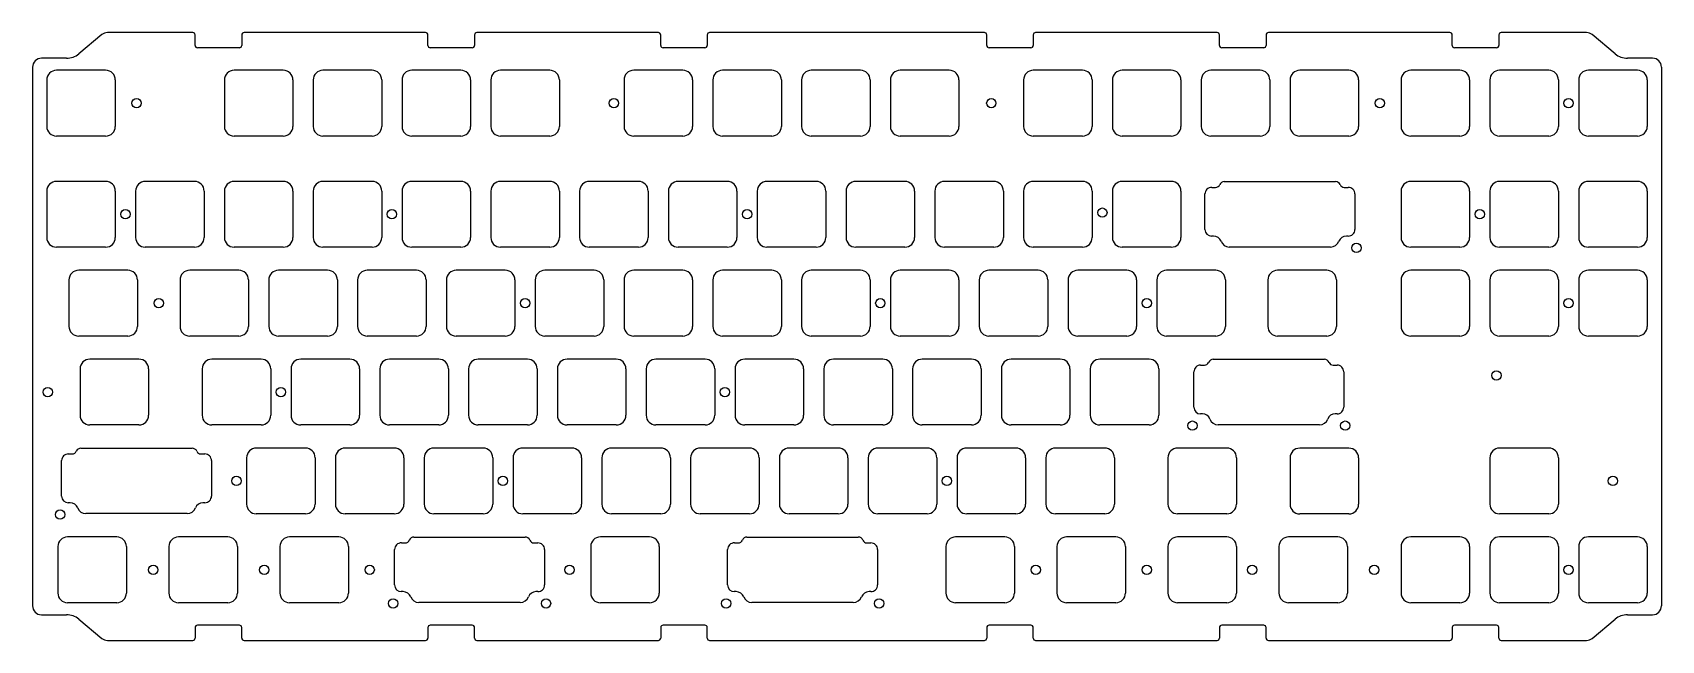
# Model space of a CAD drawing. Header units: millimetres. Extents: x -10 to 339, y -115 to 15.
import ezdxf

# ---------------------------------------------------------------- set-up
doc = ezdxf.new("R2010")
doc.units = ezdxf.units.MM
doc.layers.add('BLACK', color=7, linetype='CONTINUOUS')

msp = doc.modelspace()

# ---------------------------------------------------------------- linework, layer by layer
at = {"layer": 'BLACK', "linetype": 'Continuous'}
for p, q in [((4.450535, 14.685593), (-0.489405, 10.576005)), ((23.9753, 15.125), (5.665718, 15.125)), ((24.4753, 14.625), (24.47531, 14.625)), ((24.47531, 12.378999), (24.47531, 14.625)), ((34.47531, 14.625), (34.47531, 12.376)), ((73.9076, 15.125), (34.97531, 15.125)), ((74.407644, 12.376), (74.407644, 14.632316)), ((84.407644, 14.625), (84.407644, 12.376)), ((123.84, 15.125), (84.900217, 15.125)), ((124.339977, 12.376), (124.339977, 14.629795)), ((134.339977, 14.625), (134.339977, 12.376)), ((193.7723, 15.125), (134.835205, 15.125)), ((194.2723, 14.625), (194.27231, 14.625)), ((194.27231, 12.378999), (194.27231, 14.625)), ((204.27231, 14.625), (204.27231, 12.376)), ((243.7046, 15.125), (204.77231, 15.125)), ((244.204644, 12.376), (244.204644, 14.632316)), ((254.204644, 14.625), (254.204644, 12.376)), ((293.637, 15.125), (254.697217, 15.125)), ((294.136977, 12.376), (294.136977, 14.629795)), ((304.136977, 14.625), (304.136977, 12.376)), ((322.9468, 15.125), (304.632205, 15.125)), ((329.101905, 10.576005), (324.161906, 14.685642)), ((33.9723, 11.876), (24.9753, 11.876)), ((83.907644, 11.876), (74.9076, 11.876)), ((124.34, 12.376), (124.339977, 12.376)), ((133.839977, 11.876), (124.84, 11.876)), ((203.7693, 11.876), (194.7723, 11.876)), ((253.704644, 11.876), (244.7046, 11.876)), ((294.137, 12.376), (294.136977, 12.376)), ((303.636977, 11.876), (294.637, 11.876)), ((-10.4, 7.727918), (-10.4, -107.74042)), ((-3.1115, 9.627922), (-8.499997, 9.627922)), ((5.275, 7.05), (-5.274994, 7.05)), ((43.375, 7.05), (32.824999, 7.05)), ((62.425, 7.05), (51.874999, 7.05)), ((81.475, 7.05), (70.924999, 7.05)), ((100.525, 7.05), (89.974999, 7.05)), ((129.1, 7.05), (118.550001, 7.05)), ((118.550001, 7.049998), (118.550001, 7.05)), ((148.15, 7.05), (137.600001, 7.05)), ((137.600001, 7.049998), (137.600001, 7.05)), ((167.2, 7.05), (156.650001, 7.05)), ((156.650001, 7.049998), (156.650001, 7.05)), ((186.25, 7.05), (175.699999, 7.05)), ((214.825, 7.05), (204.274999, 7.05)), ((233.875, 7.05), (223.324999, 7.05)), ((252.925, 7.05), (242.374999, 7.05)), ((271.975, 7.05), (261.425001, 7.05)), ((261.425001, 7.049998), (261.425001, 7.05)), ((295.7875, 7.05), (285.237501, 7.05)), ((285.237501, 7.049998), (285.237501, 7.05)), ((314.8375, 7.05), (304.287501, 7.05)), ((304.287501, 7.049998), (304.287501, 7.05)), ((333.8875, 7.05), (323.337501, 7.05)), ((323.337501, 7.049998), (323.337501, 7.05)), ((337.1125, 9.627922), (331.724, 9.627922)), ((339.0125, 7.718757), (339.0125, -107.7404)), ((-7.349999, 4.974995), (-7.349999, -4.974998)), ((7.350001, 4.975), (7.350001, -4.975)), ((30.75, 4.975), (30.75, -4.975001)), ((45.45, 4.975), (45.45, -4.975)), ((49.8, 4.975), (49.8, -4.975001)), ((64.5, 4.975), (64.5, -4.975)), ((68.85, 4.975), (68.85, -4.975001)), ((83.55, 4.975), (83.55, -4.975)), ((87.9, 4.975), (87.9, -4.975001)), ((102.6, 4.975), (102.6, -4.975)), ((116.475001, 4.975), (116.475001, -4.975)), ((131.175001, 4.975), (131.175001, -4.975)), ((135.525001, 4.975), (135.525001, -4.975)), ((150.225001, 4.975), (150.225001, -4.975)), ((154.575001, 4.975), (154.575001, -4.975)), ((169.275001, 4.975), (169.275001, -4.975)), ((173.625, 4.975), (173.625, -4.975001)), ((188.325, 4.975), (188.325, -4.975)), ((202.2, 4.975), (202.2, -4.975001)), ((216.9, 4.975), (216.9, -4.975)), ((221.25, 4.975), (221.25, -4.975001)), ((235.95, 4.975), (235.95, -4.975)), ((240.3, 4.975), (240.3, -4.975001)), ((255, 4.975), (255, -4.975)), ((259.350001, 4.975), (259.350001, -4.975)), ((274.050001, 4.975), (274.050001, -4.975)), ((283.162501, 4.975), (283.162501, -4.975)), ((297.862501, 4.975), (297.862501, -4.975)), ((302.212501, 4.975), (302.212501, -4.975)), ((316.912501, 4.975), (316.912501, -4.975)), ((321.262501, 4.975), (321.262501, -4.975)), ((335.962501, 4.975), (335.962501, -4.975)), ((5.275001, -7.05), (-5.274997, -7.05)), ((5.275001, -7.050001), (5.275001, -7.05)), ((43.375, -7.05), (32.825, -7.05)), ((62.425, -7.05), (51.875, -7.05)), ((81.475, -7.05), (70.925, -7.05)), ((100.525, -7.05), (89.975, -7.05)), ((129.100001, -7.05), (118.55, -7.05)), ((129.100001, -7.050001), (129.100001, -7.05)), ((148.150001, -7.05), (137.6, -7.05)), ((148.150001, -7.050001), (148.150001, -7.05)), ((167.200001, -7.05), (156.65, -7.05)), ((167.200001, -7.050001), (167.200001, -7.05)), ((186.25, -7.05), (175.7, -7.05)), ((214.825, -7.05), (204.275, -7.05)), ((233.875, -7.05), (223.325, -7.05)), ((252.925, -7.05), (242.375, -7.05)), ((271.975001, -7.05), (261.425, -7.05)), ((271.975001, -7.050001), (271.975001, -7.05)), ((295.787501, -7.05), (285.2375, -7.05)), ((295.787501, -7.050001), (295.787501, -7.05)), ((314.837501, -7.05), (304.2875, -7.05)), ((314.837501, -7.050001), (314.837501, -7.05)), ((333.887501, -7.05), (323.3375, -7.05)), ((333.887501, -7.050001), (333.887501, -7.05)), ((5.275, -16.7625), (-5.274994, -16.7625)), ((24.325, -16.7625), (13.775001, -16.7625)), ((13.775001, -16.762502), (13.775001, -16.7625)), ((43.375, -16.7625), (32.825001, -16.7625)), ((32.825001, -16.762502), (32.825001, -16.7625)), ((62.425, -16.7625), (51.875001, -16.7625)), ((51.875001, -16.762502), (51.875001, -16.7625)), ((81.475, -16.7625), (70.925001, -16.7625)), ((70.925001, -16.762502), (70.925001, -16.7625)), ((100.525, -16.7625), (89.975001, -16.7625)), ((89.975001, -16.762502), (89.975001, -16.7625)), ((119.575, -16.7625), (109.025001, -16.7625)), ((109.025001, -16.762502), (109.025001, -16.7625)), ((138.625, -16.7625), (128.075001, -16.7625)), ((128.075001, -16.762502), (128.075001, -16.7625)), ((157.675, -16.7625), (147.125001, -16.7625)), ((147.125001, -16.762502), (147.125001, -16.7625)), ((176.725, -16.7625), (166.175001, -16.7625)), ((166.175001, -16.762502), (166.175001, -16.7625)), ((195.775, -16.762501), (185.225, -16.762501)), ((214.825, -16.762501), (204.275, -16.762501)), ((233.875, -16.762501), (223.325, -16.762501)), ((245.247375, -16.784911), (245.247375, -16.7849)), ((245.247375, -16.7849), (269.102575, -16.7849)), ((295.7875, -16.7625), (285.237501, -16.7625)), ((285.237501, -16.762502), (285.237501, -16.7625)), ((314.8375, -16.7625), (304.287501, -16.7625)), ((304.287501, -16.762502), (304.287501, -16.7625)), ((333.8875, -16.7625), (323.337501, -16.7625)), ((323.337501, -16.762502), (323.337501, -16.7625)), ((-7.349999, -18.837505), (-7.349999, -28.787498)), ((7.350001, -18.8375), (7.350001, -28.7875)), ((11.700001, -18.8375), (11.700001, -28.7875)), ((26.400001, -18.8375), (26.400001, -28.7875)), ((30.750001, -18.8375), (30.750001, -28.7875)), ((45.450001, -18.8375), (45.450001, -28.7875)), ((49.800001, -18.8375), (49.800001, -28.7875)), ((64.500001, -18.8375), (64.500001, -28.7875)), ((68.850001, -18.8375), (68.850001, -28.7875)), ((83.550001, -18.8375), (83.550001, -28.7875)), ((87.900001, -18.8375), (87.900001, -28.7875)), ((102.600001, -18.8375), (102.600001, -28.7875)), ((106.950001, -18.8375), (106.950001, -28.7875)), ((121.650001, -18.8375), (121.650001, -28.7875)), ((126.000001, -18.8375), (126.000001, -28.7875)), ((140.700001, -18.8375), (140.700001, -28.7875)), ((145.050001, -18.8375), (145.050001, -28.7875)), ((159.750001, -18.8375), (159.750001, -28.7875)), ((164.100001, -18.8375), (164.100001, -28.7875)), ((178.800001, -18.8375), (178.800001, -28.7875)), ((183.150001, -18.8375), (183.150001, -28.7875)), ((197.850001, -18.8375), (197.850001, -28.7875)), ((202.200001, -18.8375), (202.200001, -28.7875)), ((216.900001, -18.8375), (216.900001, -28.7875)), ((221.250001, -18.8375), (221.250001, -28.7875)), ((235.950001, -18.8375), (235.950001, -28.7875)), ((241.099485, -27.06294), (241.099485, -19.4622)), ((242.536512, -18.03706), (243.390075, -18.03706)), ((243.390075, -18.037048), (243.390075, -18.03706)), ((270.959775, -18.03706), (271.825375, -18.03706)), ((273.250365, -19.46206), (273.250365, -27.0629)), ((283.162501, -18.8375), (283.162501, -28.7875)), ((297.862501, -18.8375), (297.862501, -28.7875)), ((302.212501, -18.8375), (302.212501, -28.7875)), ((316.912501, -18.8375), (316.912501, -28.7875)), ((321.262501, -18.8375), (321.262501, -28.7875)), ((335.962501, -18.8375), (335.962501, -28.7875)), ((5.275001, -30.8625), (-5.274997, -30.8625)), ((5.275001, -30.862501), (5.275001, -30.8625)), ((24.325001, -30.8625), (13.775, -30.8625)), ((24.325001, -30.862501), (24.325001, -30.8625)), ((43.375001, -30.8625), (32.825, -30.8625)), ((43.375001, -30.862501), (43.375001, -30.8625)), ((62.425001, -30.8625), (51.875, -30.8625)), ((62.425001, -30.862501), (62.425001, -30.8625)), ((81.475001, -30.8625), (70.925, -30.8625)), ((81.475001, -30.862501), (81.475001, -30.8625)), ((100.525001, -30.8625), (89.975, -30.8625)), ((100.525001, -30.862501), (100.525001, -30.8625)), ((119.575001, -30.8625), (109.025, -30.8625)), ((119.575001, -30.862501), (119.575001, -30.8625)), ((138.625001, -30.8625), (128.075, -30.8625)), ((138.625001, -30.862501), (138.625001, -30.8625)), ((157.675001, -30.8625), (147.125, -30.8625)), ((157.675001, -30.862501), (157.675001, -30.8625)), ((176.725001, -30.8625), (166.175, -30.8625)), ((176.725001, -30.862501), (176.725001, -30.8625)), ((195.775, -30.862501), (185.225, -30.862501)), ((214.825, -30.862501), (204.275, -30.862501)), ((233.875, -30.862501), (223.325, -30.862501)), ((242.928575, -28.48794), (242.524475, -28.48794)), ((268.050425, -30.82441), (246.299575, -30.82441)), ((271.813458, -28.48794), (271.421325, -28.48794)), ((295.787501, -30.8625), (285.2375, -30.8625)), ((295.787501, -30.862501), (295.787501, -30.8625)), ((314.837501, -30.8625), (304.2875, -30.8625)), ((314.837501, -30.862501), (314.837501, -30.8625)), ((333.887501, -30.8625), (323.3375, -30.8625)), ((333.887501, -30.862501), (333.887501, -30.8625)), ((-2.587499, -37.887505), (-2.587499, -47.837498)), ((10.0375, -35.8125), (-0.512494, -35.8125)), ((12.112501, -37.8875), (12.112501, -47.8375)), ((21.225001, -37.8875), (21.225001, -47.8375)), ((33.85, -35.8125), (23.300001, -35.8125)), ((23.300001, -35.812502), (23.300001, -35.8125)), ((35.925001, -37.8875), (35.925001, -47.8375)), ((40.275001, -37.8875), (40.275001, -47.8375)), ((52.9, -35.8125), (42.350001, -35.8125)), ((42.350001, -35.812502), (42.350001, -35.8125)), ((54.975001, -37.8875), (54.975001, -47.8375)), ((59.325001, -37.8875), (59.325001, -47.8375)), ((71.95, -35.8125), (61.400001, -35.8125)), ((61.400001, -35.812502), (61.400001, -35.8125)), ((74.025001, -37.8875), (74.025001, -47.8375)), ((78.375001, -37.8875), (78.375001, -47.8375)), ((91, -35.8125), (80.450001, -35.8125)), ((80.450001, -35.812502), (80.450001, -35.8125)), ((93.075001, -37.8875), (93.075001, -47.8375)), ((97.425001, -37.8875), (97.425001, -47.8375)), ((110.05, -35.8125), (99.500001, -35.8125)), ((99.500001, -35.812502), (99.500001, -35.8125)), ((112.125001, -37.8875), (112.125001, -47.8375)), ((116.475001, -37.8875), (116.475001, -47.8375)), ((129.1, -35.8125), (118.550001, -35.8125)), ((118.550001, -35.812502), (118.550001, -35.8125)), ((131.175001, -37.8875), (131.175001, -47.8375)), ((135.525001, -37.8875), (135.525001, -47.8375)), ((148.15, -35.8125), (137.600001, -35.8125)), ((137.600001, -35.812502), (137.600001, -35.8125)), ((150.225001, -37.8875), (150.225001, -47.8375)), ((154.575001, -37.8875), (154.575001, -47.8375)), ((167.2, -35.8125), (156.650001, -35.8125)), ((156.650001, -35.812502), (156.650001, -35.8125)), ((169.275001, -37.8875), (169.275001, -47.8375)), ((173.625001, -37.8875), (173.625001, -47.8375)), ((186.25, -35.8125), (175.700001, -35.8125)), ((175.700001, -35.812502), (175.700001, -35.8125)), ((188.325001, -37.8875), (188.325001, -47.8375)), ((192.675001, -37.8875), (192.675001, -47.8375)), ((205.3, -35.8125), (194.750001, -35.8125)), ((194.750001, -35.812502), (194.750001, -35.8125)), ((207.375001, -37.8875), (207.375001, -47.8375)), ((211.725001, -37.8875), (211.725001, -47.8375)), ((224.35, -35.8125), (213.800001, -35.8125)), ((213.800001, -35.812502), (213.800001, -35.8125)), ((226.425001, -37.8875), (226.425001, -47.8375)), ((230.775001, -37.8875), (230.775001, -47.8375)), ((243.4, -35.8125), (232.850001, -35.8125)), ((232.850001, -35.812502), (232.850001, -35.8125)), ((245.475001, -37.8875), (245.475001, -47.8375)), ((254.5875, -37.8875), (254.5875, -47.837501)), ((267.2125, -35.8125), (256.662499, -35.8125)), ((269.2875, -37.8875), (269.2875, -47.8375)), ((283.162501, -37.8875), (283.162501, -47.8375)), ((295.7875, -35.8125), (285.237501, -35.8125)), ((285.237501, -35.812502), (285.237501, -35.8125)), ((297.862501, -37.8875), (297.862501, -47.8375)), ((302.212501, -37.8875), (302.212501, -47.8375)), ((314.8375, -35.8125), (304.287501, -35.8125)), ((304.287501, -35.812502), (304.287501, -35.8125)), ((316.912501, -37.8875), (316.912501, -47.8375)), ((321.262501, -37.8875), (321.262501, -47.8375)), ((333.8875, -35.8125), (323.337501, -35.8125)), ((323.337501, -35.812502), (323.337501, -35.8125)), ((335.962501, -37.8875), (335.962501, -47.8375)), ((10.037501, -49.9125), (-0.512497, -49.9125)), ((10.037501, -49.912501), (10.037501, -49.9125)), ((33.850001, -49.9125), (23.3, -49.9125)), ((33.850001, -49.912501), (33.850001, -49.9125)), ((52.900001, -49.9125), (42.35, -49.9125)), ((52.900001, -49.912501), (52.900001, -49.9125)), ((71.950001, -49.9125), (61.4, -49.9125)), ((71.950001, -49.912501), (71.950001, -49.9125)), ((91.000001, -49.9125), (80.45, -49.9125)), ((91.000001, -49.912501), (91.000001, -49.9125)), ((110.050001, -49.9125), (99.5, -49.9125)), ((110.050001, -49.912501), (110.050001, -49.9125)), ((129.100001, -49.9125), (118.55, -49.9125)), ((129.100001, -49.912501), (129.100001, -49.9125)), ((148.150001, -49.9125), (137.6, -49.9125)), ((148.150001, -49.912501), (148.150001, -49.9125)), ((167.200001, -49.9125), (156.65, -49.9125)), ((167.200001, -49.912501), (167.200001, -49.9125)), ((186.250001, -49.9125), (175.7, -49.9125)), ((186.250001, -49.912501), (186.250001, -49.9125)), ((205.300001, -49.9125), (194.75, -49.9125)), ((205.300001, -49.912501), (205.300001, -49.9125)), ((224.350001, -49.9125), (213.8, -49.9125)), ((224.350001, -49.912501), (224.350001, -49.9125)), ((243.400001, -49.9125), (232.85, -49.9125)), ((243.400001, -49.912501), (243.400001, -49.9125)), ((267.2125, -49.9125), (256.6625, -49.9125)), ((295.787501, -49.9125), (285.2375, -49.9125)), ((295.787501, -49.912501), (295.787501, -49.9125)), ((314.837501, -49.9125), (304.2875, -49.9125)), ((314.837501, -49.912501), (314.837501, -49.9125)), ((333.887501, -49.9125), (323.3375, -49.9125)), ((333.887501, -49.912501), (333.887501, -49.9125)), ((12.41875, -54.8625), (1.868749, -54.8625)), ((38.6125, -54.8625), (28.062501, -54.8625)), ((28.062501, -54.862502), (28.062501, -54.8625)), ((57.6625, -54.8625), (47.112501, -54.8625)), ((47.112501, -54.862502), (47.112501, -54.8625)), ((76.7125, -54.8625), (66.162501, -54.8625)), ((66.162501, -54.862502), (66.162501, -54.8625)), ((95.7625, -54.8625), (85.212501, -54.8625)), ((85.212501, -54.862502), (85.212501, -54.8625)), ((114.8125, -54.8625), (104.262501, -54.8625)), ((104.262501, -54.862502), (104.262501, -54.8625)), ((133.8625, -54.8625), (123.312501, -54.8625)), ((123.312501, -54.862502), (123.312501, -54.8625)), ((152.9125, -54.8625), (142.362501, -54.8625)), ((142.362501, -54.862502), (142.362501, -54.8625)), ((171.9625, -54.8625), (161.412501, -54.8625)), ((161.412501, -54.862502), (161.412501, -54.8625)), ((191.0125, -54.8625), (180.462501, -54.8625)), ((180.462501, -54.862502), (180.462501, -54.8625)), ((210.0625, -54.8625), (199.512501, -54.8625)), ((199.512501, -54.862502), (199.512501, -54.8625)), ((229.1125, -54.8625), (218.562501, -54.8625)), ((218.562501, -54.862502), (218.562501, -54.8625)), ((242.866125, -54.884911), (242.866125, -54.8849)), ((242.866125, -54.8849), (266.721325, -54.8849)), ((-0.20625, -56.9375), (-0.20625, -66.887501)), ((14.49375, -56.9375), (14.49375, -66.8875)), ((25.987501, -56.9375), (25.987501, -66.8875)), ((40.687501, -56.9375), (40.687501, -66.8875)), ((45.037501, -56.9375), (45.037501, -66.8875)), ((59.737501, -56.9375), (59.737501, -66.8875)), ((64.087501, -56.9375), (64.087501, -66.8875)), ((78.787501, -56.9375), (78.787501, -66.8875)), ((83.137501, -56.9375), (83.137501, -66.8875)), ((97.837501, -56.9375), (97.837501, -66.8875)), ((102.187501, -56.9375), (102.187501, -66.8875)), ((116.887501, -56.9375), (116.887501, -66.8875)), ((121.237501, -56.9375), (121.237501, -66.8875)), ((135.937501, -56.9375), (135.937501, -66.8875)), ((140.287501, -56.9375), (140.287501, -66.8875)), ((154.987501, -56.9375), (154.987501, -66.8875)), ((159.337501, -56.9375), (159.337501, -66.8875)), ((174.037501, -56.9375), (174.037501, -66.8875)), ((178.387501, -56.9375), (178.387501, -66.8875)), ((193.087501, -56.9375), (193.087501, -66.8875)), ((197.437501, -56.9375), (197.437501, -66.8875)), ((212.137501, -56.9375), (212.137501, -66.8875)), ((216.487501, -56.9375), (216.487501, -66.8875)), ((231.187501, -56.9375), (231.187501, -66.8875)), ((238.718235, -65.16294), (238.718235, -57.5622)), ((240.155262, -56.13706), (241.008825, -56.13706)), ((241.008825, -56.137048), (241.008825, -56.13706)), ((268.578525, -56.13706), (269.444125, -56.13706)), ((270.869115, -57.56206), (270.869115, -65.1629)), ((12.41875, -68.9625), (1.86875, -68.9625)), ((38.612501, -68.9625), (28.0625, -68.9625)), ((38.612501, -68.962501), (38.612501, -68.9625)), ((57.662501, -68.9625), (47.1125, -68.9625)), ((57.662501, -68.962501), (57.662501, -68.9625)), ((76.712501, -68.9625), (66.1625, -68.9625)), ((76.712501, -68.962501), (76.712501, -68.9625)), ((95.762501, -68.9625), (85.2125, -68.9625)), ((95.762501, -68.962501), (95.762501, -68.9625)), ((114.812501, -68.9625), (104.2625, -68.9625)), ((114.812501, -68.962501), (114.812501, -68.9625)), ((133.862501, -68.9625), (123.3125, -68.9625)), ((133.862501, -68.962501), (133.862501, -68.9625)), ((152.912501, -68.9625), (142.3625, -68.9625)), ((152.912501, -68.962501), (152.912501, -68.9625)), ((171.962501, -68.9625), (161.4125, -68.9625)), ((171.962501, -68.962501), (171.962501, -68.9625)), ((191.012501, -68.9625), (180.4625, -68.9625)), ((191.012501, -68.962501), (191.012501, -68.9625)), ((210.062501, -68.9625), (199.5125, -68.9625)), ((210.062501, -68.962501), (210.062501, -68.9625)), ((229.112501, -68.9625), (218.5625, -68.9625)), ((229.112501, -68.962501), (229.112501, -68.9625)), ((240.547325, -66.58794), (240.143225, -66.58794)), ((265.669175, -68.92441), (243.918325, -68.92441)), ((269.432208, -66.58794), (269.040075, -66.58794)), ((-4.169265, -84.21294), (-4.169265, -76.6122)), ((-2.732238, -75.18706), (-1.878675, -75.18706)), ((-1.878675, -75.187048), (-1.878675, -75.18706)), ((-0.021375, -73.934911), (-0.021375, -73.9349)), ((-0.021375, -73.9349), (23.833825, -73.9349)), ((25.691025, -75.18706), (26.556625, -75.18706)), ((27.981615, -76.61206), (27.981615, -84.2129)), ((35.512501, -75.9875), (35.512501, -85.9375)), ((48.1375, -73.9125), (37.587501, -73.9125)), ((37.587501, -73.912502), (37.587501, -73.9125)), ((50.212501, -75.9875), (50.212501, -85.9375)), ((54.562501, -75.9875), (54.562501, -85.9375)), ((67.1875, -73.9125), (56.637501, -73.9125)), ((56.637501, -73.912502), (56.637501, -73.9125)), ((69.262501, -75.9875), (69.262501, -85.9375)), ((73.612501, -75.9875), (73.612501, -85.9375)), ((86.2375, -73.9125), (75.687501, -73.9125)), ((75.687501, -73.912502), (75.687501, -73.9125)), ((88.312501, -75.9875), (88.312501, -85.9375)), ((92.662501, -75.9875), (92.662501, -85.9375)), ((105.2875, -73.9125), (94.737501, -73.9125)), ((94.737501, -73.912502), (94.737501, -73.9125)), ((107.362501, -75.9875), (107.362501, -85.9375)), ((111.712501, -75.9875), (111.712501, -85.9375)), ((124.3375, -73.9125), (113.787501, -73.9125)), ((113.787501, -73.912502), (113.787501, -73.9125)), ((126.412501, -75.9875), (126.412501, -85.9375)), ((130.762501, -75.9875), (130.762501, -85.9375)), ((143.3875, -73.9125), (132.837501, -73.9125)), ((132.837501, -73.912502), (132.837501, -73.9125)), ((145.462501, -75.9875), (145.462501, -85.9375)), ((149.812501, -75.9875), (149.812501, -85.9375)), ((162.4375, -73.9125), (151.887501, -73.9125)), ((151.887501, -73.912502), (151.887501, -73.9125)), ((164.512501, -75.9875), (164.512501, -85.9375)), ((168.862501, -75.9875), (168.862501, -85.9375)), ((181.4875, -73.9125), (170.937501, -73.9125)), ((170.937501, -73.912502), (170.937501, -73.9125)), ((183.562501, -75.9875), (183.562501, -85.9375)), ((187.9125, -75.9875), (187.9125, -85.9375)), ((200.5375, -73.9125), (189.9875, -73.9125)), ((202.612502, -75.9875), (202.6125, -75.9875)), ((202.6125, -75.9875), (202.6125, -85.9375)), ((206.9625, -75.9875), (206.9625, -85.9375)), ((219.5875, -73.9125), (209.0375, -73.9125)), ((221.662502, -75.9875), (221.6625, -75.9875)), ((221.6625, -75.9875), (221.6625, -85.9375)), ((233.15625, -75.9875), (233.15625, -85.937501)), ((245.78125, -73.9125), (235.231249, -73.9125)), ((247.85625, -75.9875), (247.85625, -85.9375)), ((259.35, -76.00855), (259.35, -85.958551)), ((271.975, -73.93355), (261.424999, -73.93355)), ((274.05, -76.00855), (274.05, -85.95855)), ((302.212501, -75.9875), (302.212501, -85.9375)), ((314.8375, -73.9125), (304.287501, -73.9125)), ((304.287501, -73.912502), (304.287501, -73.9125)), ((316.912501, -75.9875), (316.912501, -85.9375)), ((-2.340175, -85.63794), (-2.744275, -85.63794)), ((26.544708, -85.63794), (26.152575, -85.63794)), ((22.781675, -87.97441), (1.030825, -87.97441)), ((48.137501, -88.0125), (37.5875, -88.0125)), ((48.137501, -88.012501), (48.137501, -88.0125)), ((67.187501, -88.0125), (56.6375, -88.0125)), ((67.187501, -88.012501), (67.187501, -88.0125)), ((86.237501, -88.0125), (75.6875, -88.0125)), ((86.237501, -88.012501), (86.237501, -88.0125)), ((105.287501, -88.0125), (94.7375, -88.0125)), ((105.287501, -88.012501), (105.287501, -88.0125)), ((124.337501, -88.0125), (113.7875, -88.0125)), ((124.337501, -88.012501), (124.337501, -88.0125)), ((143.387501, -88.0125), (132.8375, -88.0125)), ((143.387501, -88.012501), (143.387501, -88.0125)), ((162.437501, -88.0125), (151.8875, -88.0125)), ((162.437501, -88.012501), (162.437501, -88.0125)), ((181.487501, -88.0125), (170.9375, -88.0125)), ((181.487501, -88.012501), (181.487501, -88.0125)), ((200.5375, -88.0125), (189.9875, -88.0125)), ((219.5875, -88.0125), (209.0375, -88.0125)), ((245.78125, -88.0125), (235.23125, -88.0125)), ((271.975, -88.03355), (261.425, -88.03355)), ((314.837501, -88.0125), (304.2875, -88.0125)), ((314.837501, -88.012501), (314.837501, -88.0125)), ((7.65625, -92.9625), (-2.893751, -92.9625)), ((31.46875, -92.9625), (20.918749, -92.9625)), ((55.28125, -92.9625), (44.731249, -92.9625)), ((68.705262, -94.23706), (69.558825, -94.23706)), ((69.558825, -94.237048), (69.558825, -94.23706)), ((71.416125, -92.984911), (71.416125, -92.9849)), ((71.416125, -92.9849), (95.271325, -92.9849)), ((97.128525, -94.23706), (97.994125, -94.23706)), ((121.95625, -92.9625), (111.406249, -92.9625)), ((140.142762, -94.23706), (140.996325, -94.23706)), ((140.996325, -94.237048), (140.996325, -94.23706)), ((142.853625, -92.984911), (142.853625, -92.9849)), ((142.853625, -92.9849), (166.708825, -92.9849)), ((168.566025, -94.23706), (169.431625, -94.23706)), ((198.15625, -92.9625), (187.606249, -92.9625)), ((221.96875, -92.9625), (211.418749, -92.9625)), ((245.78125, -92.9625), (235.231249, -92.9625)), ((269.59375, -92.9625), (259.043749, -92.9625)), ((295.7875, -92.9625), (285.237501, -92.9625)), ((285.237501, -92.962502), (285.237501, -92.9625)), ((314.8375, -92.9625), (304.287501, -92.9625)), ((304.287501, -92.962502), (304.287501, -92.9625)), ((333.8875, -92.9625), (323.337501, -92.9625)), ((323.337501, -92.962502), (323.337501, -92.9625)), ((-4.96875, -95.0375), (-4.96875, -104.987501)), ((9.73125, -95.0375), (9.73125, -104.9875)), ((18.84375, -95.0375), (18.84375, -104.987501)), ((33.54375, -95.0375), (33.54375, -104.9875)), ((42.65625, -95.0375), (42.65625, -104.987501)), ((57.35625, -95.0375), (57.35625, -104.9875)), ((67.268235, -103.26294), (67.268235, -95.6622)), ((99.419115, -95.66206), (99.419115, -103.2629)), ((109.33125, -95.0375), (109.33125, -104.987501)), ((124.03125, -95.0375), (124.03125, -104.9875)), ((138.705735, -103.26294), (138.705735, -95.6622)), ((170.856615, -95.66206), (170.856615, -103.2629)), ((185.53125, -95.0375), (185.53125, -104.987501)), ((200.23125, -95.0375), (200.23125, -104.9875)), ((209.34375, -95.0375), (209.34375, -104.987501)), ((224.04375, -95.0375), (224.04375, -104.9875)), ((233.15625, -95.0375), (233.15625, -104.987501)), ((247.85625, -95.0375), (247.85625, -104.9875)), ((256.96875, -95.0375), (256.96875, -104.987501)), ((271.66875, -95.0375), (271.66875, -104.9875)), ((283.162501, -95.0375), (283.162501, -104.9875)), ((297.862501, -95.0375), (297.862501, -104.9875)), ((302.212501, -95.0375), (302.212501, -104.9875)), ((316.912501, -95.0375), (316.912501, -104.9875)), ((321.262501, -95.0375), (321.262501, -104.9875)), ((335.962501, -95.0375), (335.962501, -104.9875)), ((69.097325, -104.68794), (68.693225, -104.68794)), ((97.982208, -104.68794), (97.590075, -104.68794)), ((140.534825, -104.68794), (140.130725, -104.68794)), ((169.419708, -104.68794), (169.027575, -104.68794)), ((7.65625, -107.0625), (-2.89375, -107.0625)), ((31.46875, -107.0625), (20.91875, -107.0625)), ((55.28125, -107.0625), (44.73125, -107.0625)), ((94.219175, -107.02441), (72.468325, -107.02441)), ((121.95625, -107.0625), (111.40625, -107.0625)), ((165.656675, -107.02441), (143.905825, -107.02441)), ((198.15625, -107.0625), (187.60625, -107.0625)), ((221.96875, -107.0625), (211.41875, -107.0625)), ((245.78125, -107.0625), (235.23125, -107.0625)), ((269.59375, -107.0625), (259.04375, -107.0625)), ((295.787501, -107.0625), (285.2375, -107.0625)), ((295.787501, -107.062501), (295.787501, -107.0625)), ((314.837501, -107.0625), (304.2875, -107.0625)), ((314.837501, -107.062501), (314.837501, -107.0625)), ((333.887501, -107.0625), (323.3375, -107.0625)), ((333.887501, -107.062501), (333.887501, -107.0625)), ((-8.5, -109.640422), (-3.1115, -109.640422)), ((-0.489405, -110.588505), (4.450594, -114.698142)), ((324.161965, -114.698093), (329.101905, -110.588505)), ((331.724, -109.640422), (337.1125, -109.640422)), ((337.1125, -109.6404), (337.1125, -109.640422)), ((5.6657, -115.1375), (23.9783, -115.1375)), ((24.475299, -114.6375), (24.475309, -114.6375)), ((24.475309, -112.391499), (24.475309, -114.6375)), ((33.972299, -111.8885), (24.975299, -111.8885)), ((34.475309, -114.6375), (34.475309, -112.3885)), ((34.975315, -115.1375), (73.907529, -115.1375)), ((74.407643, -112.3885), (74.407643, -114.644816)), ((83.907643, -111.8885), (74.907599, -111.8885)), ((84.407643, -114.6375), (84.407643, -112.3885)), ((84.915321, -115.1375), (123.839999, -115.1375)), ((124.339976, -112.3885), (124.339976, -114.642295)), ((124.339999, -112.3885), (124.339976, -112.3885)), ((133.839976, -111.8885), (124.839999, -111.8885)), ((134.339976, -114.6375), (134.339976, -112.3885)), ((134.844688, -115.1375), (193.772299, -115.1375)), ((194.272309, -112.391499), (194.272309, -114.6375)), ((203.769299, -111.8885), (194.772299, -111.8885)), ((204.272309, -114.6375), (204.272309, -112.3885)), ((204.772309, -115.1375), (243.704599, -115.1375)), ((244.204643, -112.3885), (244.204643, -114.644816)), ((253.704643, -111.8885), (244.704599, -111.8885)), ((254.204643, -114.6375), (254.204643, -112.3885)), ((254.712321, -115.1375), (293.636999, -115.137499)), ((294.136976, -112.3885), (294.136976, -114.642295)), ((303.636976, -111.8885), (294.636999, -111.8885)), ((304.136976, -114.6375), (304.136976, -112.3885)), ((304.137, -114.6375), (304.136977, -114.6375)), ((304.637, -115.1375), (322.946782, -115.1375))]:
    msp.add_line(p, q, dxfattribs=at)
at = {"layer": 'BLACK'}
for centre in [(11.90625, 0), (114.3, 0), (195.2625, 0), (278.60625, 0), (319.0875, 0), (9.525, -23.8125), (66.675, -23.8125), (142.875, -23.8125), (219.0842, -23.4625), (300.0375, -23.8125), (273.575, -31.0125), (16.66875, -42.8625), (95.25, -42.8625), (171.45, -42.8625), (228.6, -42.8625), (319.0875, -42.8625), (303.609375, -58.340625), (-7.14375, -61.9125), (42.8625, -61.9125), (138.1125, -61.9125), (238.39375, -69.1125), (271.19375, -69.1125), (33.3375, -80.9625), (90.4875, -80.9625), (185.7375, -80.9625), (328.6125, -80.9625), (-4.49375, -88.1625), (15.478199, -100.0125), (39.290699, -100.0125), (61.912574, -100.0125), (104.775074, -100.0125), (204.787574, -100.0125), (228.600074, -100.0125), (251.221949, -100.0125), (277.415625, -100.0125), (319.0875, -100.0125), (66.94375, -107.2125), (99.74375, -107.2125), (138.38125, -107.2125), (171.18125, -107.2125)]:
    msp.add_circle(centre, 1, dxfattribs=at)
for centre, radius, start, end in [((5.6657, 13.2249), 1.900066, 89.99945723, 129.7574063), ((23.9753, 14.625), 0.5, 0, 90), ((34.9753, 14.625), 0.49999, 89.99885408, 180), ((73.9075, 14.6248), 0.5002, 0.86095738, 89.98854543), ((84.9078, 14.6249), 0.500156, 90.86870746, 179.98854442), ((123.84, 14.625), 0.5, 0.54947496, 90), ((134.84, 14.625), 0.500023, 90.54944968, 180), ((193.7723, 14.625), 0.5, 0, 90), ((204.7723, 14.625), 0.49999, 89.99885408, 180), ((243.7045, 14.6248), 0.5002, 0.86095738, 89.98854543), ((254.7048, 14.6249), 0.500156, 90.86870746, 179.98854442), ((293.637, 14.625), 0.5, 0.54947496, 90), ((304.637, 14.625), 0.500023, 90.54944968, 180), ((322.9468, 13.2251), 1.8999, 50.24104925, 90), ((-3.1115, 13.7279), 4.099979, 270, 309.75743075), ((24.9753, 12.376), 0.5, 179.65633716, 270), ((33.9753, 12.376), 0.50001, 269.65622945, 0), ((74.9076, 12.3759), 0.4999, 179.98853984, 270), ((83.9077, 12.376), 0.499944, 269.99358287, 0), ((124.84, 12.376), 0.5, 180, 270), ((133.84, 12.376), 0.499977, 269.99736439, 0), ((194.7723, 12.376), 0.5, 179.65633716, 270), ((203.7723, 12.376), 0.50001, 269.65622945, 0), ((244.7046, 12.3759), 0.4999, 179.98853984, 270), ((253.7047, 12.376), 0.499944, 269.99358287, 0), ((294.637, 12.376), 0.5, 180, 270), ((303.637, 12.376), 0.499977, 269.99736439, 0), ((331.724, 13.7279), 4.099978, 230.24256925, 270), ((-8.499997, 7.727919), 1.900003, 90, 180.00003016), ((-5.274994, 4.974995), 2.075005, 90, 180), ((5.275, 4.975), 2.075, 0, 90), ((32.825004, 4.974996), 2.075004, 90.00013806, 179.99988955), ((43.375, 4.975), 2.075, 0, 90), ((51.875004, 4.974996), 2.075004, 90.00013806, 179.99988955), ((62.425003, 4.975003), 2.074997, 359.99991716, 90.00008284), ((70.925004, 4.974996), 2.075004, 90.00013806, 179.99988955), ((81.475003, 4.975003), 2.074997, 359.99991716, 90.00008284), ((89.975004, 4.974996), 2.075004, 90.00013806, 179.99988955), ((100.525, 4.975), 2.075, 0, 90), ((118.55, 4.975), 2.074999, 89.99997239, 180), ((129.1, 4.975), 2.075, 0, 90), ((137.6, 4.975), 2.074999, 89.99997239, 180), ((148.15, 4.975), 2.075, 0, 90), ((156.65, 4.975), 2.074999, 89.99997239, 180), ((167.2, 4.975), 2.075, 0, 90), ((175.700004, 4.974996), 2.075004, 90.00013806, 179.99988955), ((186.25, 4.975), 2.075, 0, 90), ((204.275004, 4.974996), 2.075004, 90.00013806, 179.99988955), ((214.825, 4.975), 2.075, 0, 90), ((223.325004, 4.974996), 2.075004, 90.00013806, 179.99988955), ((233.875, 4.975), 2.075, 0, 90), ((242.375004, 4.974996), 2.075004, 90.00013806, 179.99988955), ((252.925, 4.975005), 2.074995, 359.99986194, 90), ((261.425, 4.975), 2.074999, 89.99997239, 180), ((271.975, 4.975), 2.075, 0, 90), ((285.2375, 4.975), 2.074999, 89.99997239, 180), ((295.7875, 4.975), 2.075, 0, 90), ((304.2875, 4.975), 2.074999, 89.99997239, 180), ((314.8375, 4.975), 2.075, 0, 90), ((323.3375, 4.975), 2.074999, 89.99997239, 180), ((333.8875, 4.975), 2.075, 0, 90), ((337.1125, 7.7279), 1.900022, 0.27571119, 90), ((-5.274997, -4.974998), 2.075002, 180, 270), ((5.275, -4.975), 2.075001, 270.00002761, 0), ((32.825002, -4.974998), 2.075002, 180.00008284, 269.99994478), ((43.375, -4.975), 2.075, 270, 0), ((51.875002, -4.974998), 2.075002, 180.00008284, 269.99994478), ((62.424996, -4.974996), 2.075004, 270.00011045, 359.99988955), ((70.925002, -4.974998), 2.075002, 180.00008284, 269.99994478), ((81.474996, -4.974996), 2.075004, 270.00011045, 359.99988955), ((89.975002, -4.974998), 2.075002, 180.00008284, 269.99994478), ((100.525, -4.975), 2.075, 270, 0), ((118.55, -4.975), 2.075, 180, 270), ((129.1, -4.975), 2.075001, 270.00002761, 0), ((137.6, -4.975), 2.075, 180, 270), ((148.15, -4.975), 2.075001, 270.00002761, 0), ((156.65, -4.975), 2.075, 180, 270), ((167.2, -4.975), 2.075001, 270.00002761, 0), ((175.700002, -4.974998), 2.075002, 180.00008284, 269.99994478), ((186.25, -4.975), 2.075, 270, 0), ((204.275002, -4.974998), 2.075002, 180.00008284, 269.99994478), ((214.825, -4.975), 2.075, 270, 0), ((223.325002, -4.974998), 2.075002, 180.00008284, 269.99994478), ((233.875, -4.975), 2.075, 270, 0), ((242.375002, -4.974998), 2.075002, 180.00008284, 269.99994478), ((252.925, -4.974995), 2.075, 270, 359.99986194), ((261.425, -4.975), 2.075, 180, 270), ((271.975, -4.975), 2.075001, 270.00002761, 0), ((285.2375, -4.975), 2.075, 180, 270), ((295.7875, -4.975), 2.075001, 270.00002761, 0), ((304.2875, -4.975), 2.075, 180, 270), ((314.8375, -4.975), 2.075001, 270.00002761, 0), ((323.3375, -4.975), 2.075, 180, 270), ((333.8875, -4.975), 2.075001, 270.00002761, 0), ((-5.274994, -18.837505), 2.075005, 90, 180), ((5.275, -18.8375), 2.075, 0, 90), ((13.775, -18.8375), 2.074999, 89.99997239, 180), ((24.325, -18.8375), 2.075, 0, 90), ((32.825, -18.8375), 2.074999, 89.99997239, 180), ((43.375, -18.8375), 2.075, 0, 90), ((51.875, -18.8375), 2.074999, 89.99997239, 180), ((62.425, -18.8375), 2.075, 0, 90), ((70.925, -18.8375), 2.074999, 89.99997239, 180), ((81.475, -18.8375), 2.075, 0, 90), ((89.975, -18.8375), 2.074999, 89.99997239, 180), ((100.525, -18.8375), 2.075, 0, 90), ((109.025, -18.8375), 2.074999, 89.99997239, 180), ((119.575, -18.8375), 2.075, 0, 90), ((128.075, -18.8375), 2.074999, 89.99997239, 180), ((138.625, -18.8375), 2.075, 0, 90), ((147.125, -18.8375), 2.074999, 89.99997239, 180), ((157.675, -18.8375), 2.075, 0, 90), ((166.175, -18.8375), 2.074999, 89.99997239, 180), ((176.725, -18.8375), 2.075, 0, 90), ((185.225, -18.8375), 2.074999, 90, 180), ((195.775, -18.8375), 2.074999, 0, 90), ((204.275, -18.8375), 2.074999, 90, 180), ((214.825, -18.8375), 2.074999, 0, 90), ((223.325, -18.8375), 2.074999, 90, 180), ((233.875, -18.8375), 2.074999, 0, 90), ((243.390124, -17.108671), 0.928376, 269.99697591, 337.97782841), ((245.247274, -17.859851), 1.07494, 89.99461656, 157.97750247), ((269.10254, -17.85989), 1.07499, 22.02370504, 89.99813454), ((270.9598, -17.1086), 0.92846, 202.02452102, 269.99845724), ((285.2375, -18.8375), 2.074999, 89.99997239, 180), ((295.7875, -18.8375), 2.075, 0, 90), ((304.2875, -18.8375), 2.074999, 89.99997239, 180), ((314.8375, -18.8375), 2.075, 0, 90), ((323.3375, -18.8375), 2.074999, 89.99997239, 180), ((333.8875, -18.8375), 2.075, 0, 90), ((242.524567, -19.462092), 1.425082, 89.51974267, 180.00434217), ((271.8254, -19.462), 1.42494, 359.99758749, 90.00100523), ((242.524486, -27.062939), 1.425001, 180.00004021, 269.99955772), ((271.82524, -27.06286), 1.425125, 269.52631186, 359.99839184), ((-5.274997, -28.787498), 2.075002, 180, 270), ((5.275, -28.7875), 2.075001, 270.00002761, 0), ((13.775, -28.7875), 2.075, 180, 270), ((24.325, -28.7875), 2.075001, 270.00002761, 0), ((32.825, -28.7875), 2.075, 180, 270), ((43.375, -28.7875), 2.075001, 270.00002761, 0), ((51.875, -28.7875), 2.075, 180, 270), ((62.425, -28.7875), 2.075001, 270.00002761, 0), ((70.925, -28.7875), 2.075, 180, 270), ((81.475, -28.7875), 2.075001, 270.00002761, 0), ((89.975, -28.7875), 2.075, 180, 270), ((100.525, -28.7875), 2.075001, 270.00002761, 0), ((109.025, -28.7875), 2.075, 180, 270), ((119.575, -28.7875), 2.075001, 270.00002761, 0), ((128.075, -28.7875), 2.075, 180, 270), ((138.625, -28.7875), 2.075001, 270.00002761, 0), ((147.125, -28.7875), 2.075, 180, 270), ((157.675, -28.7875), 2.075001, 270.00002761, 0), ((166.175, -28.7875), 2.075, 180, 270), ((176.725, -28.7875), 2.075001, 270.00002761, 0), ((185.225, -28.7875), 2.075001, 180, 270), ((195.775, -28.7875), 2.075001, 270, 0), ((204.275, -28.7875), 2.075001, 180, 270), ((214.825, -28.7875), 2.075001, 270, 0), ((223.325, -28.7875), 2.075001, 180, 270), ((233.875, -28.7875), 2.075001, 270, 0), ((242.928551, -30.212848), 1.724908, 20.54547839, 89.9992028), ((246.299462, -28.949415), 1.874995, 200.54692151, 270.00345303), ((268.05034, -28.94933), 1.875082, 270.0025973, 339.45098232), ((271.42133, -30.21288), 1.724936, 90.00016608, 159.45408213), ((285.2375, -28.7875), 2.075, 180, 270), ((295.7875, -28.7875), 2.075001, 270.00002761, 0), ((304.2875, -28.7875), 2.075, 180, 270), ((314.8375, -28.7875), 2.075001, 270.00002761, 0), ((323.3375, -28.7875), 2.075, 180, 270), ((333.8875, -28.7875), 2.075001, 270.00002761, 0), ((-0.512494, -37.887505), 2.075005, 90, 180), ((10.0375, -37.8875), 2.075, 0, 90), ((23.3, -37.8875), 2.074999, 89.99997239, 180), ((33.85, -37.8875), 2.075, 0, 90), ((42.35, -37.8875), 2.074999, 89.99997239, 180), ((52.9, -37.8875), 2.075, 0, 90), ((61.4, -37.8875), 2.074999, 89.99997239, 180), ((71.95, -37.8875), 2.075, 0, 90), ((80.45, -37.8875), 2.074999, 89.99997239, 180), ((91, -37.8875), 2.075, 0, 90), ((99.5, -37.8875), 2.074999, 89.99997239, 180), ((110.05, -37.8875), 2.075, 0, 90), ((118.55, -37.8875), 2.074999, 89.99997239, 180), ((129.1, -37.8875), 2.075, 0, 90), ((137.6, -37.8875), 2.074999, 89.99997239, 180), ((148.15, -37.8875), 2.075, 0, 90), ((156.65, -37.8875), 2.074999, 89.99997239, 180), ((167.2, -37.8875), 2.075, 0, 90), ((175.7, -37.8875), 2.074999, 89.99997239, 180), ((186.25, -37.8875), 2.075, 0, 90), ((194.75, -37.8875), 2.074999, 89.99997239, 180), ((205.3, -37.8875), 2.075, 0, 90), ((213.8, -37.8875), 2.074999, 89.99997239, 180), ((224.35, -37.8875), 2.075, 0, 90), ((232.85, -37.8875), 2.074999, 89.99997239, 180), ((243.4, -37.8875), 2.075, 0, 90), ((256.662504, -37.887504), 2.075004, 90.00013806, 179.99988955), ((267.2125, -37.8875), 2.075, 0, 90), ((285.2375, -37.8875), 2.074999, 89.99997239, 180), ((295.7875, -37.8875), 2.075, 0, 90), ((304.2875, -37.8875), 2.074999, 89.99997239, 180), ((314.8375, -37.8875), 2.075, 0, 90), ((323.3375, -37.8875), 2.074999, 89.99997239, 180), ((333.8875, -37.8875), 2.075, 0, 90), ((-0.512497, -47.837498), 2.075002, 180, 270), ((10.0375, -47.8375), 2.075001, 270.00002761, 0), ((23.3, -47.8375), 2.075, 180, 270), ((33.85, -47.8375), 2.075001, 270.00002761, 0), ((42.35, -47.8375), 2.075, 180, 270), ((52.9, -47.8375), 2.075001, 270.00002761, 0), ((61.4, -47.8375), 2.075, 180, 270), ((71.95, -47.8375), 2.075001, 270.00002761, 0), ((80.45, -47.8375), 2.075, 180, 270), ((91, -47.8375), 2.075001, 270.00002761, 0), ((99.5, -47.8375), 2.075, 180, 270), ((110.05, -47.8375), 2.075001, 270.00002761, 0), ((118.55, -47.8375), 2.075, 180, 270), ((129.1, -47.8375), 2.075001, 270.00002761, 0), ((137.6, -47.8375), 2.075, 180, 270), ((148.15, -47.8375), 2.075001, 270.00002761, 0), ((156.65, -47.8375), 2.075, 180, 270), ((167.2, -47.8375), 2.075001, 270.00002761, 0), ((175.7, -47.8375), 2.075, 180, 270), ((186.25, -47.8375), 2.075001, 270.00002761, 0), ((194.75, -47.8375), 2.075, 180, 270), ((205.3, -47.8375), 2.075001, 270.00002761, 0), ((213.8, -47.8375), 2.075, 180, 270), ((224.35, -47.8375), 2.075001, 270.00002761, 0), ((232.85, -47.8375), 2.075, 180, 270), ((243.4, -47.8375), 2.075001, 270.00002761, 0), ((256.662502, -47.837498), 2.075002, 180.00008284, 269.99994478), ((267.2125, -47.8375), 2.075, 270, 0), ((285.2375, -47.8375), 2.075, 180, 270), ((295.7875, -47.8375), 2.075001, 270.00002761, 0), ((304.2875, -47.8375), 2.075, 180, 270), ((314.8375, -47.8375), 2.075001, 270.00002761, 0), ((323.3375, -47.8375), 2.075, 180, 270), ((333.8875, -47.8375), 2.075001, 270.00002761, 0), ((1.868754, -56.937504), 2.075004, 90.00013806, 179.99988955), ((12.41875, -56.9375), 2.075, 0, 90), ((28.0625, -56.9375), 2.074999, 89.99997239, 180), ((38.6125, -56.9375), 2.075, 0, 90), ((47.1125, -56.9375), 2.074999, 89.99997239, 180), ((57.6625, -56.9375), 2.075, 0, 90), ((66.1625, -56.9375), 2.074999, 89.99997239, 180), ((76.7125, -56.9375), 2.075, 0, 90), ((85.2125, -56.9375), 2.074999, 89.99997239, 180), ((95.7625, -56.9375), 2.075, 0, 90), ((104.2625, -56.9375), 2.074999, 89.99997239, 180), ((114.8125, -56.9375), 2.075, 0, 90), ((123.3125, -56.9375), 2.074999, 89.99997239, 180), ((133.8625, -56.9375), 2.075, 0, 90), ((142.3625, -56.9375), 2.074999, 89.99997239, 180), ((152.9125, -56.9375), 2.075, 0, 90), ((161.4125, -56.9375), 2.074999, 89.99997239, 180), ((171.9625, -56.9375), 2.075, 0, 90), ((180.4625, -56.9375), 2.074999, 89.99997239, 180), ((191.0125, -56.9375), 2.075, 0, 90), ((199.5125, -56.9375), 2.074999, 89.99997239, 180), ((210.0625, -56.9375), 2.075, 0, 90), ((218.5625, -56.9375), 2.074999, 89.99997239, 180), ((229.1125, -56.9375), 2.075, 0, 90), ((241.008874, -55.208671), 0.928376, 269.99697591, 337.97782841), ((242.866024, -55.959851), 1.07494, 89.99461656, 157.97750247), ((266.72129, -55.95989), 1.07499, 22.02370504, 89.99813454), ((268.57855, -55.2086), 0.92846, 202.02452102, 269.99845724), ((240.143317, -57.562092), 1.425082, 89.51974267, 180.00434217), ((269.44415, -57.562), 1.42494, 359.99758749, 90.00100523), ((240.143236, -65.162939), 1.425001, 180.00004021, 269.99955772), ((269.44399, -65.16286), 1.425125, 269.52631186, 359.99839184), ((1.868752, -66.887498), 2.075002, 180.00008284, 269.99994478), ((12.41875, -66.8875), 2.075, 270, 0), ((28.0625, -66.8875), 2.075, 180, 270), ((38.6125, -66.8875), 2.075001, 270.00002761, 0), ((47.1125, -66.8875), 2.075, 180, 270), ((57.6625, -66.8875), 2.075001, 270.00002761, 0), ((66.1625, -66.8875), 2.075, 180, 270), ((76.7125, -66.8875), 2.075001, 270.00002761, 0), ((85.2125, -66.8875), 2.075, 180, 270), ((95.7625, -66.8875), 2.075001, 270.00002761, 0), ((104.2625, -66.8875), 2.075, 180, 270), ((114.8125, -66.8875), 2.075001, 270.00002761, 0), ((123.3125, -66.8875), 2.075, 180, 270), ((133.8625, -66.8875), 2.075001, 270.00002761, 0), ((142.3625, -66.8875), 2.075, 180, 270), ((152.9125, -66.8875), 2.075001, 270.00002761, 0), ((161.4125, -66.8875), 2.075, 180, 270), ((171.9625, -66.8875), 2.075001, 270.00002761, 0), ((180.4625, -66.8875), 2.075, 180, 270), ((191.0125, -66.8875), 2.075001, 270.00002761, 0), ((199.5125, -66.8875), 2.075, 180, 270), ((210.0625, -66.8875), 2.075001, 270.00002761, 0), ((218.5625, -66.8875), 2.075, 180, 270), ((229.1125, -66.8875), 2.075001, 270.00002761, 0), ((240.547301, -68.312848), 1.724908, 20.54547839, 89.9992028), ((243.918212, -67.049415), 1.874995, 200.54692151, 270.00345303), ((265.66909, -67.04933), 1.875082, 270.0025973, 339.45098232), ((269.04008, -68.31288), 1.724936, 90.00016608, 159.45408213), ((-2.744183, -76.612092), 1.425082, 89.51974267, 180.00434217), ((-1.878626, -74.258671), 0.928376, 269.99697591, 337.97782841), ((-0.021476, -75.009851), 1.07494, 89.99461656, 157.97750247), ((23.83379, -75.00989), 1.07499, 22.02370504, 89.99813454), ((25.69105, -74.2586), 0.92846, 202.02452102, 269.99845724), ((26.55665, -76.612), 1.42494, 359.99758749, 90.00100523), ((37.5875, -75.9875), 2.074999, 89.99997239, 180), ((48.1375, -75.9875), 2.075, 0, 90), ((56.6375, -75.9875), 2.074999, 89.99997239, 180), ((67.1875, -75.9875), 2.075, 0, 90), ((75.6875, -75.9875), 2.074999, 89.99997239, 180), ((86.2375, -75.9875), 2.075, 0, 90), ((94.7375, -75.9875), 2.074999, 89.99997239, 180), ((105.2875, -75.9875), 2.075, 0, 90), ((113.7875, -75.9875), 2.074999, 89.99997239, 180), ((124.3375, -75.9875), 2.075, 0, 90), ((132.8375, -75.9875), 2.074999, 89.99997239, 180), ((143.3875, -75.9875), 2.075, 0, 90), ((151.8875, -75.9875), 2.074999, 89.99997239, 180), ((162.4375, -75.9875), 2.075, 0, 90), ((170.9375, -75.9875), 2.074999, 89.99997239, 180), ((181.4875, -75.9875), 2.075, 0, 90), ((189.9875, -75.9875), 2.075, 90, 180), ((200.5375, -75.9875), 2.075, 0, 90), ((209.0375, -75.9875), 2.075, 90, 180), ((219.5875, -75.9875), 2.075, 0, 90), ((235.231254, -75.987504), 2.075004, 90.00013806, 179.99988955), ((245.78125, -75.9875), 2.075, 0, 90), ((261.425004, -76.008554), 2.075004, 90.00013806, 179.99988955), ((271.975, -76.00855), 2.075, 0, 90), ((304.2875, -75.9875), 2.074999, 89.99997239, 180), ((314.8375, -75.9875), 2.075, 0, 90), ((-2.744264, -84.212939), 1.425001, 180.00004021, 269.99955772), ((-2.340199, -87.362848), 1.724908, 20.54547839, 89.9992028), ((1.030712, -86.099415), 1.874995, 200.54692151, 270.00345303), ((22.78159, -86.09933), 1.875082, 270.0025973, 339.45098232), ((26.15258, -87.36288), 1.724936, 90.00016608, 159.45408213), ((26.55649, -84.21286), 1.425125, 269.52631186, 359.99839184), ((37.5875, -85.9375), 2.075, 180, 270), ((48.1375, -85.9375), 2.075001, 270.00002761, 0), ((56.6375, -85.9375), 2.075, 180, 270), ((67.1875, -85.9375), 2.075001, 270.00002761, 0), ((75.6875, -85.9375), 2.075, 180, 270), ((86.2375, -85.9375), 2.075001, 270.00002761, 0), ((94.7375, -85.9375), 2.075, 180, 270), ((105.2875, -85.9375), 2.075001, 270.00002761, 0), ((113.7875, -85.9375), 2.075, 180, 270), ((124.3375, -85.9375), 2.075001, 270.00002761, 0), ((132.8375, -85.9375), 2.075, 180, 270), ((143.3875, -85.9375), 2.075001, 270.00002761, 0), ((151.8875, -85.9375), 2.075, 180, 270), ((162.4375, -85.9375), 2.075001, 270.00002761, 0), ((170.9375, -85.9375), 2.075, 180, 270), ((181.4875, -85.9375), 2.075001, 270.00002761, 0), ((189.9875, -85.9375), 2.075, 180, 270), ((200.5375, -85.9375), 2.075, 270, 0), ((209.0375, -85.9375), 2.075, 180, 270), ((219.5875, -85.9375), 2.075, 270, 0), ((235.231252, -85.937498), 2.075002, 180.00008284, 269.99994478), ((245.78125, -85.9375), 2.075, 270, 0), ((261.425002, -85.958548), 2.075002, 180.00008284, 269.99994478), ((271.975, -85.95855), 2.075, 270, 0), ((304.2875, -85.9375), 2.075, 180, 270), ((314.8375, -85.9375), 2.075001, 270.00002761, 0), ((-2.893746, -95.037504), 2.075004, 90.00013806, 179.99988955), ((7.65625, -95.0375), 2.075, 0, 90), ((20.918754, -95.037504), 2.075004, 90.00013806, 179.99988955), ((31.46875, -95.0375), 2.075, 0, 90), ((44.731254, -95.037504), 2.075004, 90.00013806, 179.99988955), ((55.28125, -95.0375), 2.075, 0, 90), ((68.693317, -95.662092), 1.425082, 89.51974267, 180.00434217), ((69.558874, -93.308671), 0.928376, 269.99697591, 337.97782841), ((71.416024, -94.059851), 1.07494, 89.99461656, 157.97750247), ((95.27129, -94.05989), 1.07499, 22.02370504, 89.99813454), ((97.12855, -93.3086), 0.92846, 202.02452102, 269.99845724), ((97.99415, -95.662), 1.42494, 359.99758749, 90.00100523), ((111.406254, -95.037504), 2.075004, 90.00013806, 179.99988955), ((121.95625, -95.0375), 2.075, 0, 90), ((140.130817, -95.662092), 1.425082, 89.51974267, 180.00434217), ((140.996374, -93.308671), 0.928376, 269.99697591, 337.97782841), ((142.853524, -94.059851), 1.07494, 89.99461656, 157.97750247), ((166.70879, -94.05989), 1.07499, 22.02370504, 89.99813454), ((168.56605, -93.3086), 0.92846, 202.02452102, 269.99845724), ((169.43165, -95.662), 1.42494, 359.99758749, 90.00100523), ((187.606254, -95.037504), 2.075004, 90.00013806, 179.99988955), ((198.15625, -95.0375), 2.075, 0, 90), ((211.418754, -95.037504), 2.075004, 90.00013806, 179.99988955), ((221.96875, -95.0375), 2.075, 0, 90), ((235.231254, -95.037504), 2.075004, 90.00013806, 179.99988955), ((245.78125, -95.0375), 2.075, 0, 90), ((259.043754, -95.037504), 2.075004, 90.00013806, 179.99988955), ((269.59375, -95.0375), 2.075, 0, 90), ((285.2375, -95.0375), 2.074999, 89.99997239, 180), ((295.7875, -95.0375), 2.075, 0, 90), ((304.2875, -95.0375), 2.074999, 89.99997239, 180), ((314.8375, -95.0375), 2.075, 0, 90), ((323.3375, -95.0375), 2.074999, 89.99997239, 180), ((333.8875, -95.0375), 2.075, 0, 90), ((68.693236, -103.262939), 1.425001, 180.00004021, 269.99955772), ((69.097301, -106.412848), 1.724908, 20.54547839, 89.9992028), ((97.59008, -106.41288), 1.724936, 90.00016608, 159.45408213), ((97.99399, -103.26286), 1.425125, 269.52631186, 359.99839184), ((140.130736, -103.262939), 1.425001, 180.00004021, 269.99955772), ((140.534801, -106.412848), 1.724908, 20.54547839, 89.9992028), ((169.02758, -106.41288), 1.724936, 90.00016608, 159.45408213), ((169.43149, -103.26286), 1.425125, 269.52631186, 359.99839184), ((-8.5, -107.74042), 1.900002, 180, 270), ((-2.893748, -104.987498), 2.075002, 180.00008284, 269.99994478), ((7.65625, -104.9875), 2.075, 270, 0), ((20.918752, -104.987498), 2.075002, 180.00008284, 269.99994478), ((31.46875, -104.9875), 2.075, 270, 0), ((44.731252, -104.987498), 2.075002, 180.00008284, 269.99994478), ((55.28125, -104.9875), 2.075, 270, 0), ((72.468212, -105.149415), 1.874995, 200.54692151, 270.00345303), ((94.21909, -105.14933), 1.875082, 270.0025973, 339.45098232), ((111.406252, -104.987498), 2.075002, 180.00008284, 269.99994478), ((121.95625, -104.9875), 2.075, 270, 0), ((143.905712, -105.149415), 1.874995, 200.54692151, 270.00345303), ((165.65659, -105.14933), 1.875082, 270.0025973, 339.45098232), ((187.606252, -104.987498), 2.075002, 180.00008284, 269.99994478), ((198.15625, -104.9875), 2.075, 270, 0), ((211.418752, -104.987498), 2.075002, 180.00008284, 269.99994478), ((221.96875, -104.9875), 2.075, 270, 0), ((235.231252, -104.987498), 2.075002, 180.00008284, 269.99994478), ((245.78125, -104.9875), 2.075, 270, 0), ((259.043752, -104.987498), 2.075002, 180.00008284, 269.99994478), ((269.59375, -104.9875), 2.075, 270, 0), ((285.2375, -104.9875), 2.075, 180, 270), ((295.7875, -104.9875), 2.075001, 270.00002761, 0), ((304.2875, -104.9875), 2.075, 180, 270), ((314.8375, -104.9875), 2.075001, 270.00002761, 0), ((323.3375, -104.9875), 2.075, 180, 270), ((333.8875, -104.9875), 2.075001, 270.00002761, 0), ((337.1125, -107.7404), 1.9, 270, 0), ((-3.1115, -113.7404), 4.099978, 50.24256925, 90), ((331.724, -113.7404), 4.099979, 90, 129.75743075), ((5.6657, -113.2376), 1.8999, 230.24104925, 270), ((23.975299, -114.6375), 0.5, 270, 0), ((24.975298, -112.388498), 0.499998, 89.99988541, 180.3438927), ((33.975301, -112.388499), 0.500008, 359.99988541, 90.34400041), ((34.975315, -114.637494), 0.500006, 180.00068754, 269.99931246), ((73.907529, -114.63733), 0.50017, 270.00801868, 359.14242718), ((74.907568, -112.388425), 0.499925, 89.99644713, 180.00859566), ((83.907674, -112.388469), 0.499969, 359.99644744, 90.00355256), ((84.907771, -114.637429), 0.500128, 180.00813392, 269.13444954), ((123.839999, -114.6375), 0.5, 270, 359.45052504), ((124.839999, -112.3885), 0.5, 90, 180), ((133.839959, -112.388517), 0.500017, 0.00194799, 89.99805201), ((134.839998, -114.637501), 0.500022, 179.99988541, 269.4506638), ((193.772299, -114.6375), 0.5, 270, 0), ((194.772298, -112.388498), 0.499998, 89.99988541, 180.3438927), ((203.772301, -112.388499), 0.500008, 359.99988541, 90.34400041), ((204.772315, -114.637494), 0.500006, 180.00068754, 269.99931246), ((243.704529, -114.63733), 0.50017, 270.00801868, 359.14242718), ((244.704568, -112.388425), 0.499925, 89.99644713, 180.00859566), ((253.704674, -112.388469), 0.499969, 359.99644744, 90.00355256), ((254.704771, -114.637429), 0.500128, 180.00813392, 269.13444954), ((293.636999, -114.6375), 0.5, 270, 359.45052504), ((294.636999, -112.3885), 0.5, 90, 180), ((303.636959, -112.388517), 0.500017, 0.00194799, 89.99805201), ((304.636998, -114.637501), 0.500022, 179.99988541, 269.4506638), ((322.9468, -113.2374), 1.900066, 269.99945723, 309.7574063)]:
    msp.add_arc(centre, radius, start, end, dxfattribs=at)

doc.saveas('drawing.dxf')
